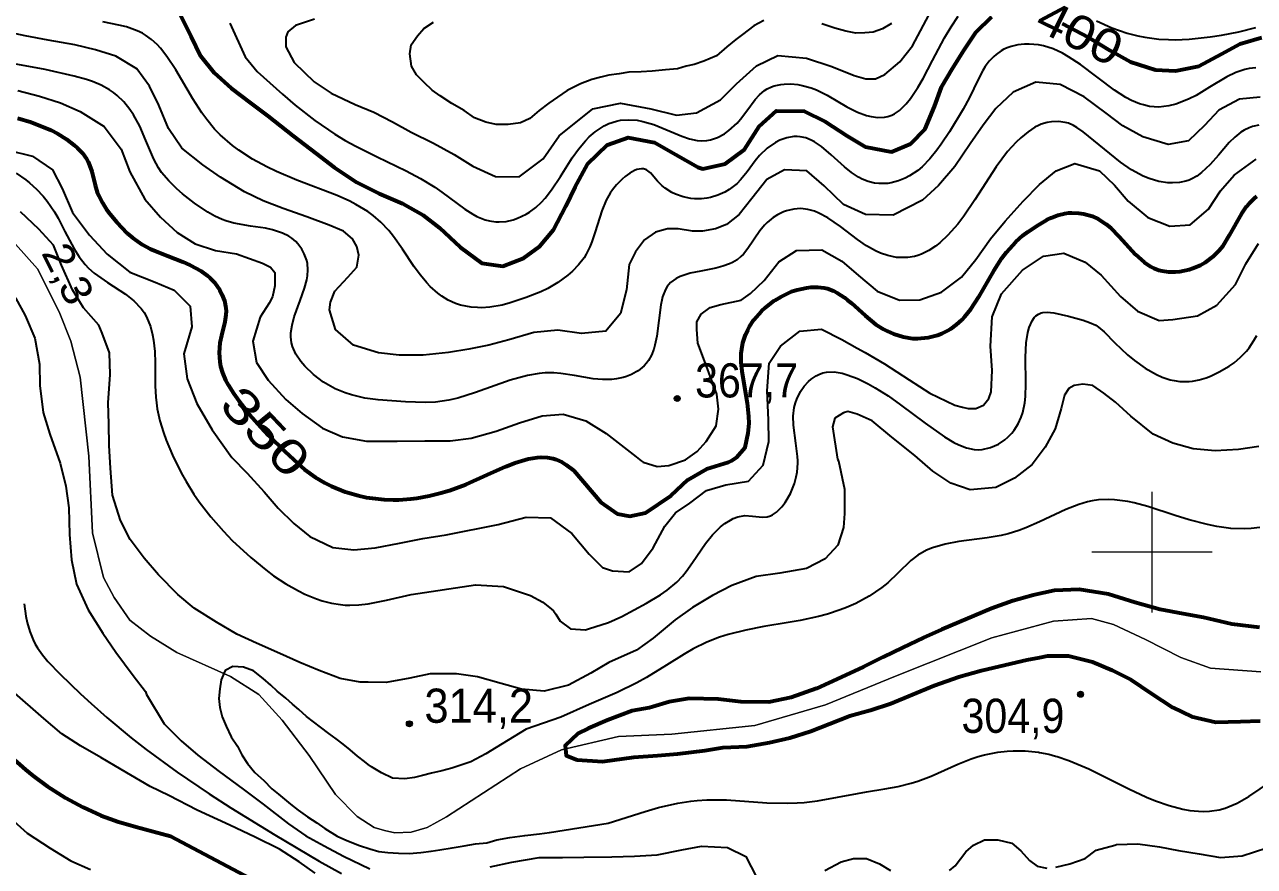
# Model space of a CAD drawing. Header units: metres. Extents: x 545098 to 555652, y 1854398 to 1862642.
# Drawn here: x 551439 to 552051, y 1857844 to 1858263 of the extents above; entities that cross this region are included whole.
import ezdxf
from ezdxf.enums import TextEntityAlignment as Align

# ---------------------------------------------------------------- set-up
doc = ezdxf.new("R2010")
doc.units = ezdxf.units.M
doc.header["$LTSCALE"] = 6.8
for name, color, linetype, lineweight in [('1', 7, 'Continuous', 25), ('2', 7, 'Continuous', 53), ('34', 7, 'Continuous', 13), ('5', 7, 'Continuous', 13), ('51', 7, 'Continuous', 13), ('60', 7, 'Continuous', 13)]:
    doc.layers.add(name, color=color, linetype=linetype, lineweight=lineweight)
doc.layers.add('4', color=7, linetype='Continuous')

msp = doc.modelspace()

# ---------------------------------------------------------------- hatches: boundary and pattern name
at = {"layer": '5'}
for points in [[(551765.15, 1858076.5, 1), (551762.15, 1858076.5, 1)], [(551965.9, 1857929.25, 1), (551962.9, 1857929.25, 1)], [(551631.86, 1857914.58, 1), (551628.86, 1857914.58, 1)]]:
    msp.add_hatch(color=256, dxfattribs=at).paths.add_polyline_path(points)

# ---------------------------------------------------------------- linework, layer by layer
at = {"layer": '1'}
for points in [[(551583.1, 1858265.3), (551573.59, 1858262.12), (551569.89, 1858258.95), (551568.83, 1858256.3), (551568.83, 1858251.54), (551572.98, 1858243.77), (551582.87, 1858234.13), (551591.42, 1858228.42), (551603.29, 1858222.78), (551612.57, 1858218.98), (551621.98, 1858214.13), (551631.2, 1858209.03), (551642.41, 1858203.53), (551652.56, 1858197.9), (551661.86, 1858192.17), (551673.14, 1858187), (551684.99, 1858186.74), (551697, 1858195.75), (551704.94, 1858207.15), (551721.65, 1858220.7), (551735.49, 1858223.48), (551750.46, 1858220.6), (551763.31, 1858217.45), (551773.27, 1858218.68), (551785.16, 1858225.09), (551793.19, 1858233.17), (551803.05, 1858242.12), (551813.71, 1858247.2), (551828.05, 1858245.95), (551840.61, 1858241.7), (551851.7, 1858237.24)], [(551668.03, 1858165.44), (551670.14, 1858164.86), (551673.41, 1858164.39), (551675.09, 1858164.35), (551678.52, 1858164.66), (551681.94, 1858165.44), (551684.18, 1858166.19), (551688.41, 1858168.18), (551690.1, 1858169.22), (551693.25, 1858171.56), (551696.1, 1858174.24), (551697.86, 1858176.17), (551701.13, 1858180.33), (551705.6, 1858187.05), (551711.42, 1858196.25), (551714.53, 1858200.65), (551717.95, 1858204.75), (551719.81, 1858206.65), (551722.82, 1858209.26), (551727.28, 1858212.18), (551729.68, 1858213.33), (551733.41, 1858214.58), (551735.42, 1858214.98), (551739.52, 1858215.27), (551743.67, 1858214.95), (551746.46, 1858214.44), (551751.99, 1858212.83), (551758.01, 1858210.39), (551765.87, 1858207.03), (551769.75, 1858205.72), (551773.6, 1858204.91), (551775.53, 1858204.75), (551778.41, 1858204.88), (551780.21, 1858205.21), (551783.78, 1858206.43), (551787.22, 1858208.28), (551789.41, 1858209.82), (551793.41, 1858213.47), (551795.16, 1858215.49), (551798.34, 1858219.74), (551802.43, 1858225.25), (551804.63, 1858227.68), (551807.07, 1858229.74), (551808.41, 1858230.59), (551810.5, 1858231.59), (551811.99, 1858232.1), (551815.16, 1858232.79), (551816.81, 1858232.97), (551820.19, 1858233.03), (551823.62, 1858232.72), (551825.89, 1858232.32), (551830.28, 1858231.13), (551833.04, 1858230.07), (551838.21, 1858227.47), (551848.11, 1858221.59), (551853.41, 1858218.96), (551857.84, 1858217.38), (551860.12, 1858216.83), (551863.53, 1858216.39), (551866.83, 1858216.52), (551868.41, 1858216.83), (551870.48, 1858217.56), (551871.79, 1858218.22), (551874.27, 1858219.92), (551877.65, 1858223.22), (551879.71, 1858225.78), (551883.41, 1858231.36), (551886.02, 1858235.83), (551890.72, 1858244.65), (551896.71, 1858256.01), (551899.94, 1858261.46), (551903.55, 1858266.72)], [(551806.81, 1858264.62), (551801.81, 1858261.98), (551796.22, 1858257.71), (551792.91, 1858255.19), (551788.4, 1858251.51), (551783.26, 1858247.02), (551776.97, 1858244.41), (551772.03, 1858242.7), (551768.1, 1858241.85), (551763.84, 1858240.59), (551757.85, 1858240.03), (551751.13, 1858239.39), (551745.66, 1858239.08), (551739.62, 1858238.89), (551734.75, 1858238.11), (551729.69, 1858237.49), (551725.59, 1858236.43), (551721.13, 1858235.33), (551715.52, 1858233.17), (551708.95, 1858229.79)], [(551851.7, 1858237.24), (551857.52, 1858235.65), (551862.28, 1858235.65), (551867.03, 1858237.77), (551874.44, 1858244.12), (551880.78, 1858252.05), (551890.24, 1858269.73)], [(551972.3, 1858264.51), (551979.94, 1858261.06), (551987.69, 1858258.4), (551992.91, 1858257.05), (551996.4, 1858256.35), (552003.41, 1858255.41), (552008.19, 1858255.12), (552011.46, 1858255.08), (552018.41, 1858255.36), (552028.97, 1858256.45), (552034.59, 1858257.3)], [(551527.57, 1858192.72), (551517.08, 1858201.1), (551510.39, 1858210.91), (551505.64, 1858222.47), (551501.03, 1858232.01), (551494.7, 1858240.58), (551484.14, 1858246.91), (551474.1, 1858249.97), (551463.79, 1858252.46), (551450.6, 1858254.92), (551439.17, 1858256.95), (551428.89, 1858259.23)], [(551726.09, 1858169.97), (551722.87, 1858159.5), (551721.21, 1858154.42), (551720.22, 1858151.96), (551718.41, 1858148.39), (551717.26, 1858146.56), (551714.57, 1858143.07), (551711.45, 1858139.83), (551709.18, 1858137.83), (551704.31, 1858134.26), (551699.21, 1858131.32), (551695.69, 1858129.63), (551688.41, 1858126.7), (551680.49, 1858124.06), (551676.45, 1858123.01), (551670.33, 1858121.96), (551666.23, 1858121.68), (551664.18, 1858121.7), (551661.1, 1858121.94), (551655.82, 1858123.01), (551653.27, 1858123.84), (551649.62, 1858125.46), (551646.43, 1858127.38), (551644.45, 1858128.84), (551640.76, 1858132.16), (551639.05, 1858133.98), (551635.8, 1858137.89), (551632.76, 1858142.06), (551626.91, 1858150.74), (551622.41, 1858157.1), (551620.03, 1858160.1), (551616.19, 1858164.26), (551612.34, 1858167.6), (551609.59, 1858169.6), (551603.75, 1858173.13), (551600.69, 1858174.7), (551594.31, 1858177.56), (551574.32, 1858185.16), (551564.21, 1858189.42), (551559.31, 1858191.78), (551552.2, 1858195.68), (551545.47, 1858200.06), (551542.26, 1858202.47), (551536.22, 1858207.74), (551533.4, 1858210.63), (551529.46, 1858215.3), (551527.05, 1858218.62), (551522.57, 1858225.66), (551514.13, 1858240.1), (551509.67, 1858246.78), (551506.43, 1858250.8), (551504.71, 1858252.64), (551501.96, 1858255.15), (551498.99, 1858257.32), (551497.41, 1858258.26), (551494.9, 1858259.5), (551489.51, 1858261.42), (551485.69, 1858262.39), (551477.73, 1858263.97)], [(551540.94, 1858263.23), (551548.62, 1858246.53), (551554.6, 1858239.26), (551567.21, 1858227.92), (551573.55, 1858222.53), (551583.23, 1858214.94), (551593.24, 1858208.06), (551598.41, 1858204.94), (551603.6, 1858202.1), (551614.26, 1858196.83), (551628.72, 1858189.82), (551635.91, 1858185.96), (551642.98, 1858181.64), (551646.45, 1858179.26), (551658.01, 1858170.69), (551661.93, 1858168.2), (551663.93, 1858167.13), (551668.03, 1858165.44)], [(551708.95, 1858229.79), (551704.04, 1858226.43), (551699.8, 1858223.52), (551694.94, 1858219.8), (551690.27, 1858215.91), (551685.58, 1858213.68), (551679.43, 1858212.93), (551673.55, 1858212.94), (551668.46, 1858213.96), (551662.68, 1858216.19), (551657.64, 1858219.8), (551651.52, 1858223.27), (551645.71, 1858227.15), (551641.69, 1858229.96), (551637.74, 1858233.7), (551633.95, 1858237.64), (551631.4, 1858241.92), (551630.64, 1858248.07), (551631.19, 1858252.55), (551634.32, 1858256.98), (551637.54, 1858260.68), (551642.3, 1858263.84)], [(551870.39, 1858263.08), (551865.75, 1858260.48), (551861.18, 1858258.82), (551859.18, 1858258.66), (551856.99, 1858258.49), (551852.6, 1858258.31), (551847.52, 1858259.34), (551842.18, 1858260.89), (551835.67, 1858263.03)], [(552034.59, 1858257.3), (552043.17, 1858258.96), (552051.62, 1858261.09)], [(552048.41, 1858240.79), (552046.12, 1858240.29), (552041.65, 1858238.73), (552037.27, 1858236.59), (552028.57, 1858231.37), (552021.88, 1858227.38), (552018.41, 1858225.59), (552014, 1858223.74), (552011.76, 1858222.99), (552008.4, 1858222.14), (552003.41, 1858221.56), (551998.74, 1858221.9), (551995.72, 1858222.58), (551993.74, 1858223.21), (551989.84, 1858224.85), (551986.96, 1858226.37), (551981.29, 1858229.98), (551964.31, 1858242.73), (551958.43, 1858246.61), (551955.41, 1858248.31), (551950.75, 1858250.45), (551945.91, 1858251.99), (551943.41, 1858252.5), (551938.85, 1858252.92), (551936.57, 1858252.88), (551933.19, 1858252.51), (551929.95, 1858251.76), (551928.41, 1858251.24), (551926.28, 1858250.3), (551924.93, 1858249.56), (551922.4, 1858247.79), (551921.21, 1858246.76), (551918.99, 1858244.43), (551916.96, 1858241.73), (551915.7, 1858239.73), (551913.41, 1858235.23), (551909.12, 1858226.28), (551905.95, 1858220.53), (551899.1, 1858209.26), (551895.05, 1858203.04), (551892.9, 1858200.02), (551889.42, 1858195.71), (551885.54, 1858191.79), (551883.41, 1858190.02), (551879.34, 1858187.29), (551877.16, 1858186.15), (551873.76, 1858184.76), (551870.22, 1858183.82), (551868.41, 1858183.54), (551864.01, 1858183.43), (551861.82, 1858183.69), (551858.62, 1858184.47), (551855.74, 1858185.65), (551853.88, 1858186.64), (551850.32, 1858189.02), (551846.91, 1858191.79), (551840.32, 1858197.76), (551835.4, 1858201.91), (551832.02, 1858204.2), (551830.29, 1858205.13), (551827.62, 1858206.2), (551824.84, 1858206.81), (551823.41, 1858206.91), (551821.71, 1858206.86), (551818.23, 1858206.24), (551814.76, 1858205), (551812.53, 1858203.88), (551808.41, 1858201.06), (551804.69, 1858197.42), (551802.52, 1858194.76), (551798.43, 1858189.3), (551795.2, 1858185.38), (551793.41, 1858183.58), (551789.5, 1858180.54), (551787.34, 1858179.27), (551783.9, 1858177.71), (551780.28, 1858176.6), (551778.41, 1858176.23), (551775.79, 1858175.93), (551772.27, 1858175.93), (551770.5, 1858176.09), (551766.59, 1858176.86), (551762.82, 1858178.18), (551761.01, 1858179.05), (551757.61, 1858181.21), (551756.02, 1858182.5), (551753.84, 1858184.69), (551750.29, 1858188.87), (551748.41, 1858190.31), (551746.9, 1858190.79), (551745.83, 1858190.85), (551743.56, 1858190.44), (551742.39, 1858190), (551740.02, 1858188.72), (551737.68, 1858187.02), (551736.17, 1858185.72), (551733.41, 1858182.86), (551731.43, 1858180.35), (551730.27, 1858178.65), (551728.32, 1858175.21), (551726.09, 1858169.97)], [(551750.81, 1858098.06), (551749.31, 1858095.36), (551748.41, 1858094.12), (551747.16, 1858092.74), (551744.24, 1858090.34), (551743.15, 1858089.73), (551740.87, 1858088.46), (551738.45, 1858087.48), (551736.79, 1858086.96), (551733.41, 1858086.22), (551731.06, 1858085.95), (551726.39, 1858085.88), (551721.75, 1858086.32), (551712.53, 1858087.91), (551705.67, 1858088.99), (551702.27, 1858089.26), (551697.89, 1858089.22), (551694.97, 1858088.96), (551689.17, 1858087.96), (551680.5, 1858085.58), (551663.17, 1858079.45), (551654.44, 1858076.73), (551650.05, 1858075.68), (551643.41, 1858074.68), (551638.44, 1858074.45), (551628.41, 1858074.79), (551614.79, 1858075.78), (551608.09, 1858076.73), (551601.58, 1858078.24), (551598.41, 1858079.25), (551593.47, 1858081.31), (551591.08, 1858082.55), (551587.59, 1858084.66), (551582.58, 1858088.43), (551578.24, 1858092.59), (551576.31, 1858094.86), (551573.87, 1858098.48), (551572.17, 1858102.3), (551571.65, 1858104.26), (551571.33, 1858107.14), (551571.37, 1858109.09), (551571.95, 1858113.04), (551573.04, 1858117.07), (551576.01, 1858125.24), (551578.17, 1858131.41), (551579.23, 1858135.51), (551579.57, 1858137.55), (551579.78, 1858140.59), (551579.56, 1858143.61), (551579.26, 1858145.1), (551578.02, 1858148.57), (551576.83, 1858150.77), (551574.87, 1858153.42), (551573.76, 1858154.6), (551571.76, 1858156.28), (551570.33, 1858157.23), (551567.26, 1858158.79), (551562.22, 1858160.43), (551558.65, 1858161.19), (551551.26, 1858162.33), (551542.97, 1858163.76), (551539.01, 1858164.86), (551537.13, 1858165.55), (551533.51, 1858167.2), (551530.05, 1858169.16), (551523.41, 1858173.69), (551517.41, 1858178.35), (551514.55, 1858180.83), (551510.55, 1858184.78), (551507.03, 1858189.05), (551505.49, 1858191.33), (551503.12, 1858195.69), (551499.21, 1858204.98), (551496.18, 1858212.03), (551493.05, 1858217.69), (551491.25, 1858220.36), (551488.24, 1858224.09), (551484.84, 1858227.38), (551483, 1858228.84), (551481.07, 1858230.15), (551476.96, 1858232.38), (551472.6, 1858234.2), (551469.58, 1858235.22), (551463.41, 1858236.97), (551449.1, 1858240.18), (551420.64, 1858245.44)], [(552051.58, 1858241.14), (552048.41, 1858240.79)], [(552053.76, 1858226.47), (552043.57, 1858225.43), (552033.18, 1858219.96), (552026.06, 1858212.31), (552018.19, 1858204.68), (552007.98, 1858202.88), (551995.36, 1858206.81), (551985.44, 1858212.25), (551977.15, 1858218.54), (551966.26, 1858226.65), (551954.34, 1858232.71), (551942.14, 1858234), (551930.94, 1858228.96), (551922.27, 1858220.8), (551915.99, 1858212.51), (551909.5, 1858203.22), (551901.86, 1858191.96), (551893.77, 1858182.58), (551885.76, 1858175.25), (551871.1, 1858167.75), (551857.31, 1858167.99), (551846.49, 1858173), (551836.74, 1858182.33), (551828.2, 1858189.77), (551816.99, 1858190.35), (551808.28, 1858185.45), (551800.87, 1858176.08), (551794.43, 1858168.09), (551788.14, 1858163.11), (551782.7, 1858160.93), (551776.16, 1858159.84), (551771.27, 1858159.84), (551764.19, 1858160.93), (551758.74, 1858160.93), (551752.76, 1858159.3), (551747.31, 1858155.49), (551742.96, 1858149.49), (551739.79, 1858143.2), (551738.34, 1858130.55), (551735.49, 1858118.81), (551728.08, 1858110.05), (551716.07, 1858108.9), (551704.28, 1858110.45), (551692.27, 1858109.3), (551679.83, 1858105.62), (551669.95, 1858103), (551659.86, 1858101.12), (551649.75, 1858099.44), (551637.14, 1858097.99), (551625.31, 1858098.04), (551614.96, 1858099.24), (551602.45, 1858103.07), (551593.64, 1858110.91), (551590.53, 1858120.62), (551591.07, 1858124.44), (551593.25, 1858129.88), (551599.78, 1858136.96), (551604.14, 1858141.87), (551605.23, 1858147.86), (551604.14, 1858152.22), (551601.96, 1858156.03), (551597.6, 1858159.84), (551590.36, 1858162.84), (551579.33, 1858166.85), (551567.43, 1858170.98), (551557.49, 1858174.91), (551548.34, 1858179.37), (551536.27, 1858186.7), (551527.57, 1858192.72)], [(551435.42, 1858229.84), (551446.19, 1858226.97), (551456.6, 1858223.63), (551466.47, 1858219.37), (551478.37, 1858211.81), (551486.84, 1858200.6), (551491.24, 1858189.32)], [(552053.15, 1858212.5), (552049.94, 1858211.8), (552048.41, 1858211.27), (552045.86, 1858210.05), (552044.26, 1858209.04), (552041.23, 1858206.64), (552038.39, 1858203.85), (552033, 1858197.64), (552028.93, 1858193), (552024.59, 1858188.9), (552022.24, 1858187.19), (552019.73, 1858185.8), (552018.41, 1858185.24), (552016.85, 1858184.72), (552013.59, 1858184.05), (552010.2, 1858183.83), (552007.91, 1858183.91), (552003.41, 1858184.54), (551998.6, 1858185.91), (551995.54, 1858187.15), (551989.75, 1858190.31), (551984.26, 1858194.14), (551973.72, 1858202.82), (551965.74, 1858209.26), (551962.61, 1858211.42), (551960.98, 1858212.36), (551958.41, 1858213.48), (551956.8, 1858213.94), (551953.44, 1858214.4), (551950.01, 1858214.28), (551947.74, 1858213.89), (551944.81, 1858213.01), (551943.41, 1858212.43), (551941.61, 1858211.49), (551938.28, 1858209.26), (551934.61, 1858206.23), (551932.32, 1858204.05), (551928.08, 1858199.37), (551922.35, 1858191.72), (551911.82, 1858175.3), (551906.29, 1858167.18), (551903.3, 1858163.28), (551898.41, 1858157.74), (551894.41, 1858153.99), (551892.28, 1858152.3), (551888.9, 1858150.08), (551885.3, 1858148.33), (551883.41, 1858147.67), (551881.8, 1858147.24), (551878.5, 1858146.7), (551875.12, 1858146.59), (551872.87, 1858146.74), (551868.41, 1858147.6), (551864.78, 1858148.86), (551862.43, 1858149.93), (551857.87, 1858152.53), (551853.47, 1858155.55), (551844.91, 1858162.02), (551838.54, 1858166.42), (551834.21, 1858168.75), (551832.01, 1858169.65), (551828.65, 1858170.6), (551825.18, 1858171), (551823.41, 1858170.96), (551821.65, 1858170.76), (551818.11, 1858169.89), (551816.55, 1858169.32), (551813.52, 1858167.86), (551811.36, 1858166.51), (551808.41, 1858164.11), (551807.14, 1858162.81), (551804.84, 1858160), (551798.77, 1858151.08), (551796.58, 1858148.39), (551795.38, 1858147.17), (551793.41, 1858145.55), (551791.25, 1858144.24), (551789.69, 1858143.5), (551786.35, 1858142.3), (551782.8, 1858141.37), (551775.42, 1858139.92), (551770.06, 1858138.8), (551765.2, 1858137.27), (551763.07, 1858136.25), (551760.36, 1858134.26), (551758.67, 1858132.23), (551757.77, 1858130.66), (551756.4, 1858127.11), (551756.03, 1858125.5), (551755.47, 1858123.1), (551753.45, 1858107.47), (551752.56, 1858103.1), (551751.96, 1858101.01), (551750.81, 1858098.06)], [(551430.7, 1858200.02), (551442.78, 1858197.1), (551452.75, 1858190.27), (551457.55, 1858180.98), (551462.66, 1858169.14), (551471.16, 1858157.72)], [(551491.24, 1858189.32), (551498.61, 1858175.72), (551506.49, 1858166.69), (551514.73, 1858159.11), (551523.7, 1858153.45), (551533.78, 1858150.17), (551544.31, 1858148.46), (551557.22, 1858143.93), (551561.13, 1858141.87), (551563.31, 1858139.14), (551563.31, 1858132.61), (551562.22, 1858127.16), (551560.59, 1858123.89), (551556.04, 1858116.91), (551552.34, 1858105.07), (551554.18, 1858094.44), (551560.11, 1858085.61), (551568.92, 1858076.05), (551576.99, 1858068.99), (551587.13, 1858061.64), (551597.01, 1858057.37), (551608.98, 1858055.3), (551624.24, 1858055.25), (551637.98, 1858055.43), (551650.56, 1858055.37), (551661.14, 1858056.68), (551673.61, 1858060.15), (551685.13, 1858064.36), (551696.42, 1858067.79), (551706.94, 1858068.76), (551718.22, 1858065.32), (551728.23, 1858059.03), (551743.15, 1858047.48), (551745.71, 1858045.5), (551746.69, 1858044.74), (551753.71, 1858042.68), (551759.48, 1858043.09), (551767.73, 1858045.98), (551773.51, 1858050.11), (551778.04, 1858055.06), (551782.99, 1858062.91), (551784.23, 1858071.16), (551783.4, 1858078.59), (551777.67, 1858093.92), (551773.94, 1858104.1), (551773.44, 1858110.82), (551773.44, 1858114.63), (551775.62, 1858118.45), (551779.98, 1858121.71), (551785.42, 1858123.35), (551795.4, 1858125.5), (551800.12, 1858128.8), (551806.98, 1858135.14), (551814.27, 1858144.59), (551822.96, 1858150.22), (551835.61, 1858150.49), (551845.55, 1858144.83), (551853.83, 1858137.79), (551863.19, 1858129.92), (551874.26, 1858125.48), (551884.46, 1858125.55), (551895.28, 1858129.36), (551905.2, 1858136.92), (551912.28, 1858145.74), (551919.63, 1858155.89), (551926.92, 1858164.74), (551935.8, 1858174.65), (551943.9, 1858183.06), (551952.21, 1858189.78), (551961.54, 1858193.4), (551973.81, 1858189.75), (551981.34, 1858182.73), (551988.13, 1858174.75), (551997.95, 1858166.51), (552008.8, 1858162.25), (552019.04, 1858162.87), (552028.06, 1858170.75), (552034.15, 1858179.78), (552040.91, 1858187.7), (552051.86, 1858195.61)], [(551434.6, 1858188.58), (551439.44, 1858185.29), (551441.27, 1858183.82), (551444.75, 1858180.65), (551447.97, 1858177.17), (551449.98, 1858174.7), (551453.61, 1858169.46), (551455.48, 1858166.26), (551458.91, 1858159.68), (551463.48, 1858151), (551466.04, 1858146.93), (551468.96, 1858143.16), (551470.59, 1858141.43), (551473.51, 1858138.84), (551480.04, 1858134.23), (551489.07, 1858128.35), (551493.2, 1858125.09), (551496.78, 1858121.36), (551498.29, 1858119.26), (551499.54, 1858117.06), (551501.47, 1858112.32), (551502.55, 1858108.23), (551503.05, 1858105.46), (551503.62, 1858099.86), (551503.81, 1858094.18), (551503.81, 1858086.57), (551503.84, 1858082.76), (551504.1, 1858077.08), (551504.38, 1858074.26), (551504.82, 1858071.27), (551506.12, 1858065.37), (551507.88, 1858059.57), (551509.27, 1858055.76), (551512.45, 1858048.29), (551516.82, 1858039.47), (551519.22, 1858035.19), (551523.09, 1858028.94), (551525.75, 1858025.05), (551531.5, 1858017.56), (551537.74, 1858010.44), (551542.14, 1858005.89), (551551.43, 1857997.27), (551558.9, 1857991.15), (551562.77, 1857988.28), (551568.78, 1857984.29), (551575.06, 1857980.74), (551578.31, 1857979.15)], [(551664.16, 1857937.97), (551653.87, 1857939.5), (551640.65, 1857939.48), (551630.5, 1857937.27), (551618.84, 1857935.08), (551609.86, 1857935.23), (551605.81, 1857935.3), (551595.8, 1857937.18), (551585.43, 1857941.07), (551575.8, 1857945.15), (551565.8, 1857949.5), (551554.2, 1857954.74), (551544.51, 1857959.24), (551534.33, 1857965.08), (551523.24, 1857972.2), (551515.11, 1857978.94), (551505.52, 1857988.72), (551498.26, 1857997.07), (551491.32, 1858006.31), (551486.61, 1858015.73), (551482.48, 1858028.33), (551481.56, 1858041.86), (551480.94, 1858053.07), (551480.78, 1858063.91), (551480.47, 1858074.29), (551481.32, 1858088.37), (551481.05, 1858099.3), (551477.49, 1858108.96), (551475.82, 1858112.95), (551468.08, 1858121.66), (551462.58, 1858130.55), (551457.21, 1858142.78), (551453.18, 1858152.82), (551445.85, 1858160.84), (551436.84, 1858169.4)], [(551471.16, 1858157.72), (551479.85, 1858148.26), (551491.15, 1858139.44), (551503.81, 1858134.34), (551513.21, 1858130.45), (551521.29, 1858122.41), (551522.03, 1858112.08), (551518.09, 1858098.7), (551519.72, 1858086.33), (551524.58, 1858073.92), (551532.2, 1858060.89), (551541.95, 1858047.15), (551549.59, 1858039.28), (551558.04, 1858030.01), (551565.06, 1858021.84), (551572.76, 1858014.3), (551580.75, 1858007.87), (551592.29, 1858002.31), (551602.65, 1858001.11), (551613.38, 1858002.11), (551625.43, 1858004.56), (551637.09, 1858006.75), (551648.57, 1858008.7), (551674.51, 1858013.79), (551688.53, 1858017.5), (551700.5, 1858017.09), (551711.22, 1858009.25), (551719.88, 1857998.93), (551726.48, 1857992.33), (551731.43, 1857990.67), (551739.68, 1857990.26), (551745.87, 1857994.39), (551751.64, 1858002.23), (551757.42, 1858012.96), (551762.78, 1858019.57), (551769.9, 1858024.4), (551778.26, 1858030.69), (551787.91, 1858033.49), (551799.07, 1858035.3), (551806.47, 1858043.3), (551809.21, 1858055.14), (551809.17, 1858065.88), (551808.36, 1858080.29), (551809.35, 1858094.06), (551814.98, 1858102.49), (551824.69, 1858110.02), (551835.54, 1858110.93), (551845.52, 1858105.82), (551853.15, 1858101.6), (551857.28, 1858099.32), (551866.77, 1858093.82), (551879.05, 1858085.77), (551889.33, 1858079.08), (551901.77, 1858073.2), (551905.73, 1858072.13), (551908.45, 1858071.59), (551912.26, 1858071.59), (551916.07, 1858073.22), (551918.79, 1858076.49), (551919.88, 1858079.76), (551920.38, 1858090.43), (551919.53, 1858102.58), (551920.42, 1858117.19), (551925.14, 1858128.63), (551935.5, 1858140.44), (551946.05, 1858147.32), (551956.06, 1858148.88), (551966.72, 1858144.39), (551974.62, 1858137.84), (551984.31, 1858127.21), (551992.83, 1858119.99), (552003.51, 1858115.28), (552010.43, 1858115.81), (552022.57, 1858117.63), (552032.23, 1858122.9), (552041.49, 1858133.29), (552046.66, 1858143.6), (552052.95, 1858153.61)], [(551434.26, 1858126.63), (551439.01, 1858117.76), (551443.83, 1858106.53), (551446.18, 1858093.6), (551446.42, 1858082.89), (551448.06, 1858069.55), (551451.44, 1858058.68), (551456.45, 1858044.25), (551459.36, 1858032.79), (551460.78, 1858022.11), (551461.13, 1858008.83), (551462.15, 1857996.17), (551464.72, 1857984.02), (551470.48, 1857971.29), (551477.71, 1857959.72), (551484.14, 1857950.3), (551492.87, 1857938.69), (551499.02, 1857930.64), (551499.54, 1857929.09), (551508.31, 1857914.59), (551516.77, 1857906.07), (551525.06, 1857899.03), (551535.73, 1857890.88), (551547.57, 1857882.03), (551557.62, 1857874.56), (551570.11, 1857864.81), (551578.8, 1857858.79), (551588, 1857853.91), (551597.56, 1857848.74), (551610.59, 1857842.39)], [(551940.28, 1858115.13), (551941.5, 1858116.91), (551942.21, 1858117.64), (551943.41, 1858118.52), (551944.73, 1858119.09), (551945.69, 1858119.32), (551947.76, 1858119.5), (551951.17, 1858119.19), (551958.41, 1858117.48), (551965.64, 1858115.53), (551968.93, 1858114.38), (551971.98, 1858112.91), (551973.41, 1858112.01), (551976.2, 1858109.73), (551981.49, 1858104.26), (551987.8, 1858098.17), (551991.21, 1858095.33), (551996.57, 1858091.51), (552002.18, 1858088.38), (552005.06, 1858087.14), (552008.96, 1858085.86), (552010.94, 1858085.4), (552013.91, 1858084.96), (552018.41, 1858084.91), (552020.11, 1858085.09), (552023.51, 1858085.76), (552026.87, 1858086.79), (552029.08, 1858087.65), (552033.41, 1858089.68), (552038.44, 1858092.62), (552040.81, 1858094.28), (552044.11, 1858097.02), (552047.08, 1858100.1), (552048.41, 1858101.77), (552050.74, 1858105.31), (552052.11, 1858107.82)], [(551578.31, 1857979.15), (551584.05, 1857976.78), (551587, 1857975.79), (551591.5, 1857974.62), (551596.09, 1857973.87), (551598.41, 1857973.67), (551600.66, 1857973.6), (551605.2, 1857973.78), (551609.77, 1857974.31), (551618.96, 1857976.09), (551631.16, 1857978.97), (551663.31, 1857983.67), (551677.19, 1857982.89), (551690.7, 1857978.45), (551696.68, 1857975.18), (551701.08, 1857971.63), (551702.04, 1857970.75), (551703.22, 1857969.06), (551705.41, 1857965.67), (551710.46, 1857961.88), (551717.97, 1857961.26), (551719.42, 1857961.87), (551729.51, 1857964.92), (551736.05, 1857967.99), (551748.41, 1857974.55), (551755.34, 1857978.72), (551758.72, 1857981.06), (551763.41, 1857985.03), (551766.27, 1857988.11), (551768.04, 1857990.3), (551771.33, 1857994.89), (551777.71, 1858004.24), (551781.2, 1858008.61), (551785.15, 1858012.53), (551787.37, 1858014.26), (551790.1, 1858015.97), (551791.55, 1858016.69), (551793.8, 1858017.54), (551797.32, 1858018.17), (551801.09, 1858017.98), (551806.06, 1858017.48), (551808.41, 1858017.66), (551810.06, 1858018.13), (551811.11, 1858018.61), (551813.09, 1858019.91), (551815.78, 1858022.56), (551817.36, 1858024.65), (551820.01, 1858029.26), (551822.02, 1858034.24), (551822.92, 1858037.56), (551823.32, 1858039.78), (551823.67, 1858044.26), (551823.62, 1858045.5), (551823.55, 1858047.55), (551822.73, 1858054.21), (551821.54, 1858063.16), (551821.42, 1858067.62), (551821.91, 1858072.06), (551822.46, 1858074.26), (551823.15, 1858076.23), (551825.07, 1858080.04), (551826.92, 1858082.68), (551829.07, 1858085.03), (551830.25, 1858086.06), (551832.76, 1858087.81), (551834.1, 1858088.5), (551836.17, 1858089.26), (551838.01, 1858089.65), (551841.82, 1858089.74), (551845.71, 1858089.1), (551848.31, 1858088.35), (551853.41, 1858086.37), (551858.78, 1858083.77), (551862.18, 1858081.87), (551868.66, 1858077.77), (551874.84, 1858073.38), (551887, 1858064.19), (551896.62, 1858057.47), (551901.36, 1858054.62), (551903.81, 1858053.39), (551907.58, 1858051.93), (551911.44, 1858051.11), (551913.41, 1858050.99), (551915.47, 1858051.11), (551919.59, 1858052.04), (551923.54, 1858053.79), (551926.77, 1858055.93), (551928.25, 1858057.19), (551930.25, 1858059.26), (551931.4, 1858060.73), (551933.34, 1858063.88), (551934.84, 1858067.24), (551935.61, 1858069.56), (551936.65, 1858074.26), (551937.04, 1858077.48), (551937.24, 1858083.87), (551936.94, 1858097.09), (551937.36, 1858104.26), (551938.21, 1858109.4), (551938.89, 1858111.85), (551940.28, 1858115.13)], [(552053.14, 1858052.62), (552043, 1858051.15), (552031.37, 1858050.47), (552020.41, 1858051.38), (552010.39, 1858054.23), (552000.48, 1858058.71), (551989.49, 1858067.67), (551981.87, 1858074.58), (551975.95, 1858079.22), (551970.51, 1858083.03), (551965.61, 1858083.57), (551961.26, 1858083.03), (551958.53, 1858081.39), (551956.36, 1858078.13), (551954.72, 1858071.59), (551951.8, 1858061.31), (551946.8, 1858052.2), (551940.33, 1858043.67), (551931.51, 1858036.78), (551922.18, 1858032.19), (551909.43, 1858031.05), (551899.78, 1858034.37), (551890.87, 1858040.37), (551881.97, 1858048.09), (551870.41, 1858057.3), (551860.61, 1858065.34), (551853.15, 1858068.67), (551848.57, 1858069.96), (551846.39, 1858069.42), (551842.04, 1858066.7), (551840.95, 1858062.34), (551843.49, 1858046.36), (551843.87, 1858045.5), (551846.94, 1858031.29), (551846.94, 1858019.3), (551846.39, 1858012.22), (551843.67, 1858003.51), (551837.25, 1857996.69), (551828.07, 1857991.8), (551814.7, 1857989.61), (551802.98, 1857987.85), (551790.86, 1857983.35), (551781.14, 1857978.5), (551771.25, 1857972.44), (551762.65, 1857966.33), (551751.73, 1857957.25), (551743.44, 1857951.28), (551729.59, 1857945.07), (551720.68, 1857939.78), (551709.49, 1857933.78), (551697.39, 1857930.78), (551686.09, 1857931.76), (551675.95, 1857934.7), (551664.16, 1857937.97)], [(552053.61, 1858012.32), (552049.26, 1858011.77), (552045.93, 1858011.61), (552039.15, 1858011.86), (552032.25, 1858012.78), (552027.62, 1858013.69), (552018.41, 1858016.09), (552011.44, 1858018.27), (551997.83, 1858022.67), (551991.18, 1858024.48), (551987.89, 1858025.19), (551981.39, 1858026.11), (551978.18, 1858026.26), (551973.41, 1858026.03), (551970.12, 1858025.52), (551967.94, 1858025.03), (551963.59, 1858023.73), (551957.08, 1858021.2), (551943.92, 1858015.1), (551937.15, 1858012.15), (551933.7, 1858010.83), (551928.41, 1858009.16), (551924.95, 1858008.32), (551917.92, 1858007.09), (551903.86, 1858005.27), (551897.1, 1858004.06), (551890.7, 1858002.23), (551887.68, 1858000.98), (551883.41, 1857998.59), (551879.93, 1857995.91), (551873.39, 1857989.59), (551868.41, 1857984.78), (551865.49, 1857982.35), (551859.27, 1857978.05), (551852.62, 1857974.47), (551847.99, 1857972.45), (551844.84, 1857971.25), (551838.41, 1857969.18), (551833.95, 1857968), (551824.92, 1857966.06), (551818.85, 1857964.98), (551806.73, 1857962.95), (551797.76, 1857961.24), (551788.98, 1857959.06), (551784.69, 1857957.72), (551778.41, 1857955.28), (551771.56, 1857951.86), (551767.11, 1857949.29), (551758.32, 1857943.77), (551748.41, 1857937.65), (551743.61, 1857935), (551733.8, 1857930.17), (551719.86, 1857924.11), (551705.67, 1857917.95)], [(551438.51, 1857974.36), (551439.46, 1857968.14), (551440.12, 1857965.07), (551441.39, 1857960.59), (551443.08, 1857956.31), (551444.11, 1857954.26), (551445.19, 1857952.42), (551447.64, 1857948.9), (551450.4, 1857945.57), (551456.48, 1857939.26), (551466.69, 1857929.42), (551471.86, 1857924.65), (551479.72, 1857917.68), (551491.79, 1857907.63), (551499.32, 1857901.76), (551514.79, 1857890.49), (551530.71, 1857879.75), (551541.51, 1857872.8), (551563.4, 1857859.25), (551585.35, 1857846.2), (551596.47, 1857840.05)], [(551705.67, 1857917.95), (551688.54, 1857911.84), (551673.55, 1857902.74), (551668.45, 1857899.55), (551660.85, 1857895.68), (551655.93, 1857893.97), (551651.52, 1857892.51), (551646.55, 1857891.17), (551641.38, 1857889.98), (551636.93, 1857888.88), (551632.84, 1857887.83), (551628.14, 1857887.25), (551621.86, 1857887.58), (551616.41, 1857890.2), (551611.47, 1857893.08), (551609.86, 1857894.34), (551608.02, 1857895.77), (551604.57, 1857898.47), (551600.87, 1857901.68), (551597.42, 1857904.37), (551593.97, 1857907.07), (551590.16, 1857909.72), (551586.1, 1857912.89), (551579.2, 1857918.27), (551575.3, 1857921.64), (551572.21, 1857924.38), (551568.92, 1857927.28), (551564.46, 1857930.76), (551561.32, 1857933.86), (551557.63, 1857937.08), (551552.76, 1857940.88), (551547.75, 1857942.83), (551542.4, 1857943.09), (551538.6, 1857941.15), (551536.6, 1857936.51), (551536.05, 1857932.04), (551535.55, 1857927.2), (551535.92, 1857922.67), (551537.22, 1857918.06), (551539.09, 1857913.33), (551541.56, 1857908.14), (551544.72, 1857903.39), (551546.9, 1857899.07), (551549.8, 1857894.84), (551553.48, 1857890.34), (551557.83, 1857886.29), (551561.82, 1857882.2), (551565.26, 1857879.51), (551571.19, 1857874.55), (551575.05, 1857871.54), (551579.67, 1857868.26), (551584.25, 1857865.34), (551588.26, 1857862.53), (551594.42, 1857858.7), (551599.27, 1857856.55), (551605.45, 1857854.01), (551610.62, 1857852.26), (551615.18, 1857850.99), (551619.65, 1857850.44), (551625, 1857850.18), (551630.15, 1857850.08), (551635.98, 1857850.43), (551641.19, 1857851.25), (551645.53, 1857851.79), (551651.63, 1857852.91), (551657.57, 1857853.82), (551663.31, 1857854.89), (551668.93, 1857855.4), (551673.9, 1857856.75), (551680.36, 1857857.91), (551687.74, 1857859), (551695.17, 1857859.73), (551700.03, 1857860.52), (551729.24, 1857865.12), (551747.71, 1857870.97), (551754.36, 1857872.85), (551764.01, 1857875.09), (551770.36, 1857876.1), (551773.56, 1857876.45), (551778.41, 1857876.76), (551788.13, 1857876.66), (551808.25, 1857875.28), (551818.38, 1857875), (551823.41, 1857875.17), (551826.78, 1857875.44), (551833.46, 1857876.3), (551853.41, 1857879.96), (551857.91, 1857880.7), (551866.92, 1857882.14), (551873.61, 1857883.38), (551880.18, 1857884.97), (551883.41, 1857885.96), (551890.1, 1857888.51), (551903.26, 1857894.43), (551909.97, 1857897.13), (551913.41, 1857898.28), (551916.66, 1857899.18), (551923.31, 1857900.48), (551927.81, 1857900.99), (551930.81, 1857901.16), (551936.8, 1857901.11)], [(551583.4, 1857840.26), (551575.41, 1857845.81), (551565.76, 1857852.24), (551553.58, 1857858.07), (551541.03, 1857864.17), (551524.67, 1857871.56), (551510.54, 1857878.9), (551501.24, 1857883.33), (551486.82, 1857891.75), (551476.82, 1857897.85), (551466.56, 1857903.59), (551457.37, 1857909.63), (551448.3, 1857917.28), (551432.6, 1857930.96)], [(551936.8, 1857901.11), (551943.41, 1857900.43), (551943.9, 1857900.33), (551948.6, 1857899.41), (551952, 1857898.51), (551952.78, 1857898.25), (551958.66, 1857896.28), (551968.48, 1857892.08), (551988.41, 1857882.19), (551997.27, 1857878.11), (552001.78, 1857876.25), (552008.59, 1857873.86), (552015.38, 1857872.08), (552018.75, 1857871.47), (552023.2, 1857871.01), (552025.39, 1857870.94), (552028.64, 1857871.06), (552033.41, 1857871.78), (552036.44, 1857872.62), (552038.43, 1857873.33), (552042.35, 1857875.08), (552048.1, 1857878.32), (552059.48, 1857886.04)], [(551426.45, 1857872.21), (551440.04, 1857860.18), (551451.48, 1857852.67), (551461.83, 1857846.29), (551471.58, 1857842.08)], [(551899.22, 1857841.55), (551902.06, 1857843.9), (551907.39, 1857850.81), (551911.2, 1857854.08), (551916.65, 1857856.81), (551923.18, 1857856.81), (551930.26, 1857855.17), (551934.61, 1857851.36), (551938.97, 1857846.46), (551942.78, 1857843.73), (551947.68, 1857842.64)], [(551952.03, 1857843.19), (551959.11, 1857844.82), (551966.73, 1857847.55), (551972.25, 1857851.69), (551981.54, 1857854.23), (551982.23, 1857854.42), (551992.92, 1857854.88), (552003.63, 1857853.4), (552013.1, 1857851.56)], [(551670.53, 1857843.44), (551681.32, 1857845.73), (551694.91, 1857847.94), (551706.5, 1857848.08), (551717.24, 1857848.11), (551731.07, 1857848.42), (551742.33, 1857848.63), (551753.63, 1857849.37), (551766.01, 1857851.76), (551775.67, 1857853.7), (551788.71, 1857852.99), (551797.78, 1857848.58), (551803.14, 1857838.28)], [(552013.1, 1857851.56), (552023.42, 1857849.82), (552034.06, 1857848.02), (552044.82, 1857848.81), (552057.12, 1857852.79)], [(551837.16, 1857841.55), (551845.33, 1857845.91), (551851.32, 1857847.55), (551857.85, 1857847.55), (551864.38, 1857844.82), (551869.83, 1857841.55)]]:
    msp.add_lwpolyline(points, dxfattribs=at)
at = {"layer": '2'}
for points in [[(551516.22, 1858267.41), (551521.75, 1858256.59), (551526.36, 1858247.05), (551533.2, 1858238.65), (551541.68, 1858230.89), (551551.28, 1858223.58), (551559.82, 1858217.11), (551572.42, 1858207.27), (551583.69, 1858198.66), (551593.06, 1858191.54), (551603.96, 1858184.18), (551615.28, 1858178.59), (551626.98, 1858173.47), (551637.25, 1858167.75), (551645.34, 1858161.44), (551655.65, 1858151.86), (551666.42, 1858143.83), (551676.92, 1858142.33), (551687.08, 1858146.27), (551695.16, 1858152.21), (551702.1, 1858160.37), (551708.16, 1858172.3), (551712.78, 1858181.89), (551719.03, 1858193.09), (551728.9, 1858202.79), (551739.2, 1858206.42), (551752.4, 1858203.97), (551762.82, 1858197.94), (551773.92, 1858191.57), (551776.38, 1858190.8), (551787.47, 1858193.24), (551797.11, 1858200.45), (551804.51, 1858211.89), (551813.12, 1858219.72), (551826.9, 1858219.48), (551837.3, 1858214.42), (551848.3, 1858207.18), (551857.45, 1858201.75), (551870.23, 1858199.24), (551879.84, 1858203.22), (551887.08, 1858210.77), (551891.73, 1858221.88), (551895.17, 1858231.44), (551900.51, 1858240.48), (551906.36, 1858249.69), (551912.35, 1858258.59), (551920.2, 1858266.44)], [(551955.32, 1858263.13), (551968.19, 1858256.33), (551979.23, 1858249.63)], [(551979.23, 1858249.63), (551989.26, 1858244.1), (552001.67, 1858240.15), (552011.74, 1858239.56), (552023.28, 1858241.84), (552034.77, 1858247.99), (552043.83, 1858252.97), (552054.61, 1858256.23)], [(551435.35, 1858215.98), (551442.14, 1858213.97), (551445.47, 1858212.78), (551451.96, 1858209.99), (551455.11, 1858208.34), (551459.67, 1858205.52), (551463.46, 1858202.66), (551465.22, 1858201.09), (551467.62, 1858198.54), (551469.63, 1858195.75), (551470.46, 1858194.26), (551471.16, 1858192.7), (551472.27, 1858189.42), (551473.99, 1858182.61), (551475.01, 1858179.26), (551475.73, 1858177.42), (551477.51, 1858173.88), (551479.65, 1858170.52), (551481.23, 1858168.37), (551484.67, 1858164.26), (551489.93, 1858158.86), (551492.76, 1858156.42), (551497.34, 1858153.19), (551501.33, 1858151.02), (551504.12, 1858149.75), (551509.86, 1858147.46), (551517.56, 1858144.51), (551521.29, 1858142.89), (551526.56, 1858140.04), (551529.76, 1858137.74), (551531.25, 1858136.43), (551533.3, 1858134.26), (551535.98, 1858130.43), (551537.06, 1858128.33), (551538.29, 1858125.03), (551538.98, 1858121.64), (551539.09, 1858119.94), (551539.05, 1858118.19), (551538.54, 1858114.72), (551536.78, 1858107.78), (551536.04, 1858104.26), (551535.64, 1858099.2), (551535.99, 1858094.7), (551536.4, 1858092.49), (551537.33, 1858089.26), (551538.86, 1858085.61), (551540.1, 1858083.27), (551542.92, 1858078.77), (551545.39, 1858075.28), (551550.68, 1858068.59), (551556.35, 1858062.23), (551560.29, 1858058.12), (551568.41, 1858050.09), (551574.81, 1858044.08), (551578.14, 1858041.23), (551583.41, 1858037.32), (551588.19, 1858034.46), (551591.52, 1858032.79), (551598.41, 1858030.02), (551604.76, 1858028.16), (551609.06, 1858027.26), (551611.95, 1858026.8), (551617.77, 1858026.22)], [(551979.41, 1858161.42), (551983.7, 1858157.16), (551991.84, 1858148.23), (551996.12, 1858144.35), (551999.2, 1858142.25), (552000.83, 1858141.39), (552003.41, 1858140.38), (552004.97, 1858139.97), (552008.24, 1858139.5), (552011.62, 1858139.48), (552013.9, 1858139.7), (552018.41, 1858140.66), (552020.35, 1858141.28), (552024.06, 1858142.88), (552026.38, 1858144.19), (552030.64, 1858147.32), (552033.41, 1858150.1), (552035.33, 1858152.5), (552038.62, 1858157.72), (552044.7, 1858168.61), (552047.08, 1858172.01), (552048.41, 1858173.6), (552050.89, 1858176.09), (552052.24, 1858177.22)], [(551617.77, 1858026.22), (551622.19, 1858026.09), (551625.15, 1858026.13), (551631.11, 1858026.56), (551634.11, 1858026.94), (551640.14, 1858028.01), (551646.21, 1858029.5), (551650.26, 1858030.72), (551658.41, 1858033.7), (551669.08, 1858038.46), (551678.42, 1858042.66), (551682.97, 1858044.46), (551689.62, 1858046.47), (551693.89, 1858047.18), (551695.98, 1858047.31), (551699.02, 1858047.17), (551701.97, 1858046.6), (551703.41, 1858046.13), (551706.4, 1858044.73), (551708.34, 1858043.52), (551712.14, 1858040.61), (551725.66, 1858024.93), (551733.91, 1858019.15), (551740.09, 1858017.92), (551747.93, 1858019.57), (551760.72, 1858028.23), (551768.97, 1858036.08), (551778.46, 1858041.44), (551789.18, 1858044.74), (551790.44, 1858045.5), (551793.3, 1858047.22), (551797.43, 1858052.17), (551798.91, 1858059.26), (551799.4, 1858064.17), (551799.36, 1858067.49), (551798.65, 1858074.22), (551797.48, 1858081.01), (551795.98, 1858090.04), (551795.56, 1858094.49), (551795.56, 1858098.89), (551795.75, 1858101.05), (551796.32, 1858104.26), (551797.59, 1858108.2), (551798.75, 1858110.74), (551799.66, 1858112.4), (551801.78, 1858115.59), (551805.62, 1858120.02), (551807.54, 1858121.83), (551811.75, 1858125.08), (551812.44, 1858125.5), (551815.16, 1858127.17), (551820.59, 1858129.68), (551823.41, 1858130.61), (551827.96, 1858131.61), (551830.24, 1858131.87), (551833.6, 1858131.92), (551836.85, 1858131.53), (551838.41, 1858131.16), (551841.39, 1858130.07), (551843.28, 1858129.11), (551846.89, 1858126.74), (551848.41, 1858125.5), (551850.34, 1858123.93), (551857.15, 1858117.75), (551862.53, 1858113.38), (551866.31, 1858110.98), (551868.29, 1858109.94), (551871.33, 1858108.61), (551876.06, 1858107.16), (551880.93, 1858106.42), (551883.41, 1858106.34), (551888.64, 1858106.83), (551893.17, 1858107.97), (551895.33, 1858108.78), (551898.41, 1858110.27), (551899.92, 1858111.18), (551902.73, 1858113.24), (551905.29, 1858115.59), (551906.89, 1858117.3), (551909.84, 1858121), (551913.84, 1858127.09), (551921.28, 1858140.08), (551925.29, 1858146.33), (551927.48, 1858149.26), (551929, 1858151.06), (551932.23, 1858154.45), (551935.73, 1858157.56), (551938.19, 1858159.48), (551943.41, 1858163), (551947.63, 1858165.38), (551949.82, 1858166.41), (551953.18, 1858167.69), (551956.64, 1858168.57), (551958.41, 1858168.82), (551960.11, 1858168.94), (551963.55, 1858168.81), (551965.83, 1858168.47), (551970.27, 1858167.19), (551973.41, 1858165.74), (551977.12, 1858163.32), (551979.41, 1858161.42)], [(552053.56, 1857962.46), (552039.71, 1857964.09), (552025.66, 1857967.41), (552015.43, 1857969.27), (552004.1, 1857971.42), (551991.52, 1857974.92), (551978.33, 1857979.1), (551963.74, 1857981.49), (551951.45, 1857980.94), (551940.87, 1857978.68), (551930.71, 1857975.7)], [(551930.71, 1857975.7), (551920.1, 1857971.93), (551895.37, 1857961.57), (551886.12, 1857957.32), (551875.95, 1857952.63), (551866.02, 1857947.75), (551856.3, 1857942.9), (551845.22, 1857937.77), (551833.01, 1857932.18), (551820.34, 1857927.72), (551809.25, 1857925.28), (551795.25, 1857925.49), (551784.02, 1857926.79), (551769.58, 1857927.17), (551759.68, 1857925.52), (551749.72, 1857922.57), (551741.17, 1857921.05), (551728.97, 1857916.42), (551719.3, 1857912.21), (551714.25, 1857909.69), (551707.94, 1857903.79), (551708.36, 1857898.74), (551713.83, 1857896.64), (551726.45, 1857895.8), (551742.01, 1857897.9), (551753.79, 1857898.74), (551763.82, 1857899.7), (551777.35, 1857901.27), (551786.4, 1857902.76), (551798.27, 1857903.26), (551809.56, 1857905.33), (551819.71, 1857907.55), (551830.15, 1857910.88), (551839.49, 1857914.5), (551849.52, 1857918.53), (551859.92, 1857921.31), (551870.04, 1857924.71), (551880.77, 1857929.15), (551891.6, 1857933.7), (551903.76, 1857938), (551915.19, 1857941.12), (551927.11, 1857943.88), (551937.65, 1857946.36), (551943.9, 1857947.58), (551948.04, 1857948.39), (551958.36, 1857948.37), (551970.34, 1857945.34), (551980.19, 1857941.28), (551989.36, 1857936.61), (551999.67, 1857929.71), (552010.43, 1857922.66), (552019.57, 1857918.19), (552031.74, 1857915.39), (552044.06, 1857915.73), (552053.9, 1857916.11)], [(551432.25, 1857898.04), (551439.29, 1857891.77), (551442.96, 1857888.8), (551449.99, 1857883.61), (551453.62, 1857881.16), (551459.19, 1857877.7), (551467.84, 1857873.01), (551476.79, 1857868.97), (551481.36, 1857867.21), (551485.58, 1857865.77), (551494.12, 1857863.21), (551511.36, 1857858.58), (551553.66, 1857836.31), (551573.04, 1857821.86), (551594.49, 1857809.48), (551607.69, 1857800.81), (551633.69, 1857789.14), (551640.74, 1857786.22), (551651.51, 1857782.35)]]:
    msp.add_lwpolyline(points, dxfattribs=at)
at = {"layer": '34'}
for points in [[(551434.25, 1858153.31), (551445.29, 1858141.1), (551455.99, 1858119.68), (551461.8, 1858104.99), (551466.43, 1858087.04), (551470.71, 1858047.78), (551472.65, 1858009.69), (551478.14, 1857987.44), (551483.44, 1857977.49), (551491.22, 1857966.13), (551501.53, 1857958.2), (551514.64, 1857950.13), (551541.23, 1857938.18), (551555.37, 1857929.11), (551567.02, 1857916.42), (551580.37, 1857898.81), (551593.59, 1857879.35), (551604.29, 1857868.38), (551612.83, 1857862.98), (551617.94, 1857861.4), (551623.05, 1857860.22), (551631.27, 1857860.7), (551639.17, 1857862.97), (551648.87, 1857868.19), (551685.58, 1857892.09), (551706, 1857901.63), (551734.35, 1857908.23), (551760.97, 1857909.33), (551802.24, 1857913.68), (551837.45, 1857924.07), (551872.32, 1857938.23)], [(551872.32, 1857938.23), (551920.27, 1857957.35), (551950.99, 1857965.72), (551969.84, 1857967), (551980.75, 1857964.06), (551996.74, 1857956.48), (552014.37, 1857947.57), (552029.14, 1857942.3), (552054.16, 1857940.42)]]:
    msp.add_lwpolyline(points, dxfattribs=at)
at = {"layer": '5'}
for centre in [(551763.65, 1858076.5), (551964.4, 1857929.25), (551630.36, 1857914.58)]:
    msp.add_circle(centre, 1.5, dxfattribs=at)
at = {"layer": '51'}
for points in [[(551872.32, 1857938.23), (551837.45, 1857924.07), (551802.24, 1857913.68), (551760.97, 1857909.33), (551734.35, 1857908.23), (551706, 1857901.63), (551685.58, 1857892.09), (551648.87, 1857868.19), (551639.17, 1857862.97), (551631.27, 1857860.7), (551623.05, 1857860.22), (551617.94, 1857861.4), (551612.83, 1857862.98), (551604.29, 1857868.38), (551593.59, 1857879.35), (551580.37, 1857898.81), (551567.02, 1857916.42), (551555.37, 1857929.11), (551541.23, 1857938.18), (551514.64, 1857950.13), (551501.53, 1857958.2), (551491.22, 1857966.13), (551483.44, 1857977.49), (551478.14, 1857987.44), (551472.65, 1858009.69), (551470.71, 1858047.78), (551466.43, 1858087.04), (551461.8, 1858104.99), (551455.99, 1858119.68), (551445.29, 1858141.1), (551434.25, 1858153.31)], [(552054.16, 1857940.42), (552029.14, 1857942.3), (552014.37, 1857947.57), (551996.74, 1857956.48), (551980.75, 1857964.06), (551969.84, 1857967), (551950.99, 1857965.72), (551920.27, 1857957.35), (551872.32, 1857938.23)]]:
    msp.add_lwpolyline(points, dxfattribs=at)
at = {"layer": '60'}
for p, q in [((552000, 1857970), (552000, 1858030)), ((552030, 1858000), (551970, 1858000))]:
    msp.add_line(p, q, dxfattribs=at)

# ---------------------------------------------------------------- texts
at = {"layer": '34', "width": 1.1}
msp.add_text('2,3', height=15, rotation=296.544, dxfattribs=at).set_placement((551453.78, 1858135.29), align=Align.CENTER)
at = {"layer": '4'}
for s, rotation, width, p in [('400', 333.736, 1.15, (551960.37, 1858250.98)), ('350', 313.428, 1.35, (551552.57, 1858054.07))]:
    msp.add_text(s, height=17, rotation=rotation, dxfattribs=dict(at, width=width)).set_placement(p, align=Align.CENTER)
at = {"layer": '5'}
for s, width, p in [('367,7', 0.9, (551798.15, 1858077)), ('314,2', 0.95, (551664.85, 1857915.08)), ('304,9', 0.9, (551930.76, 1857910.06))]:
    msp.add_text(s, height=17, dxfattribs=dict(at, width=width)).set_placement(p, align=Align.CENTER)

doc.saveas('drawing.dxf')
